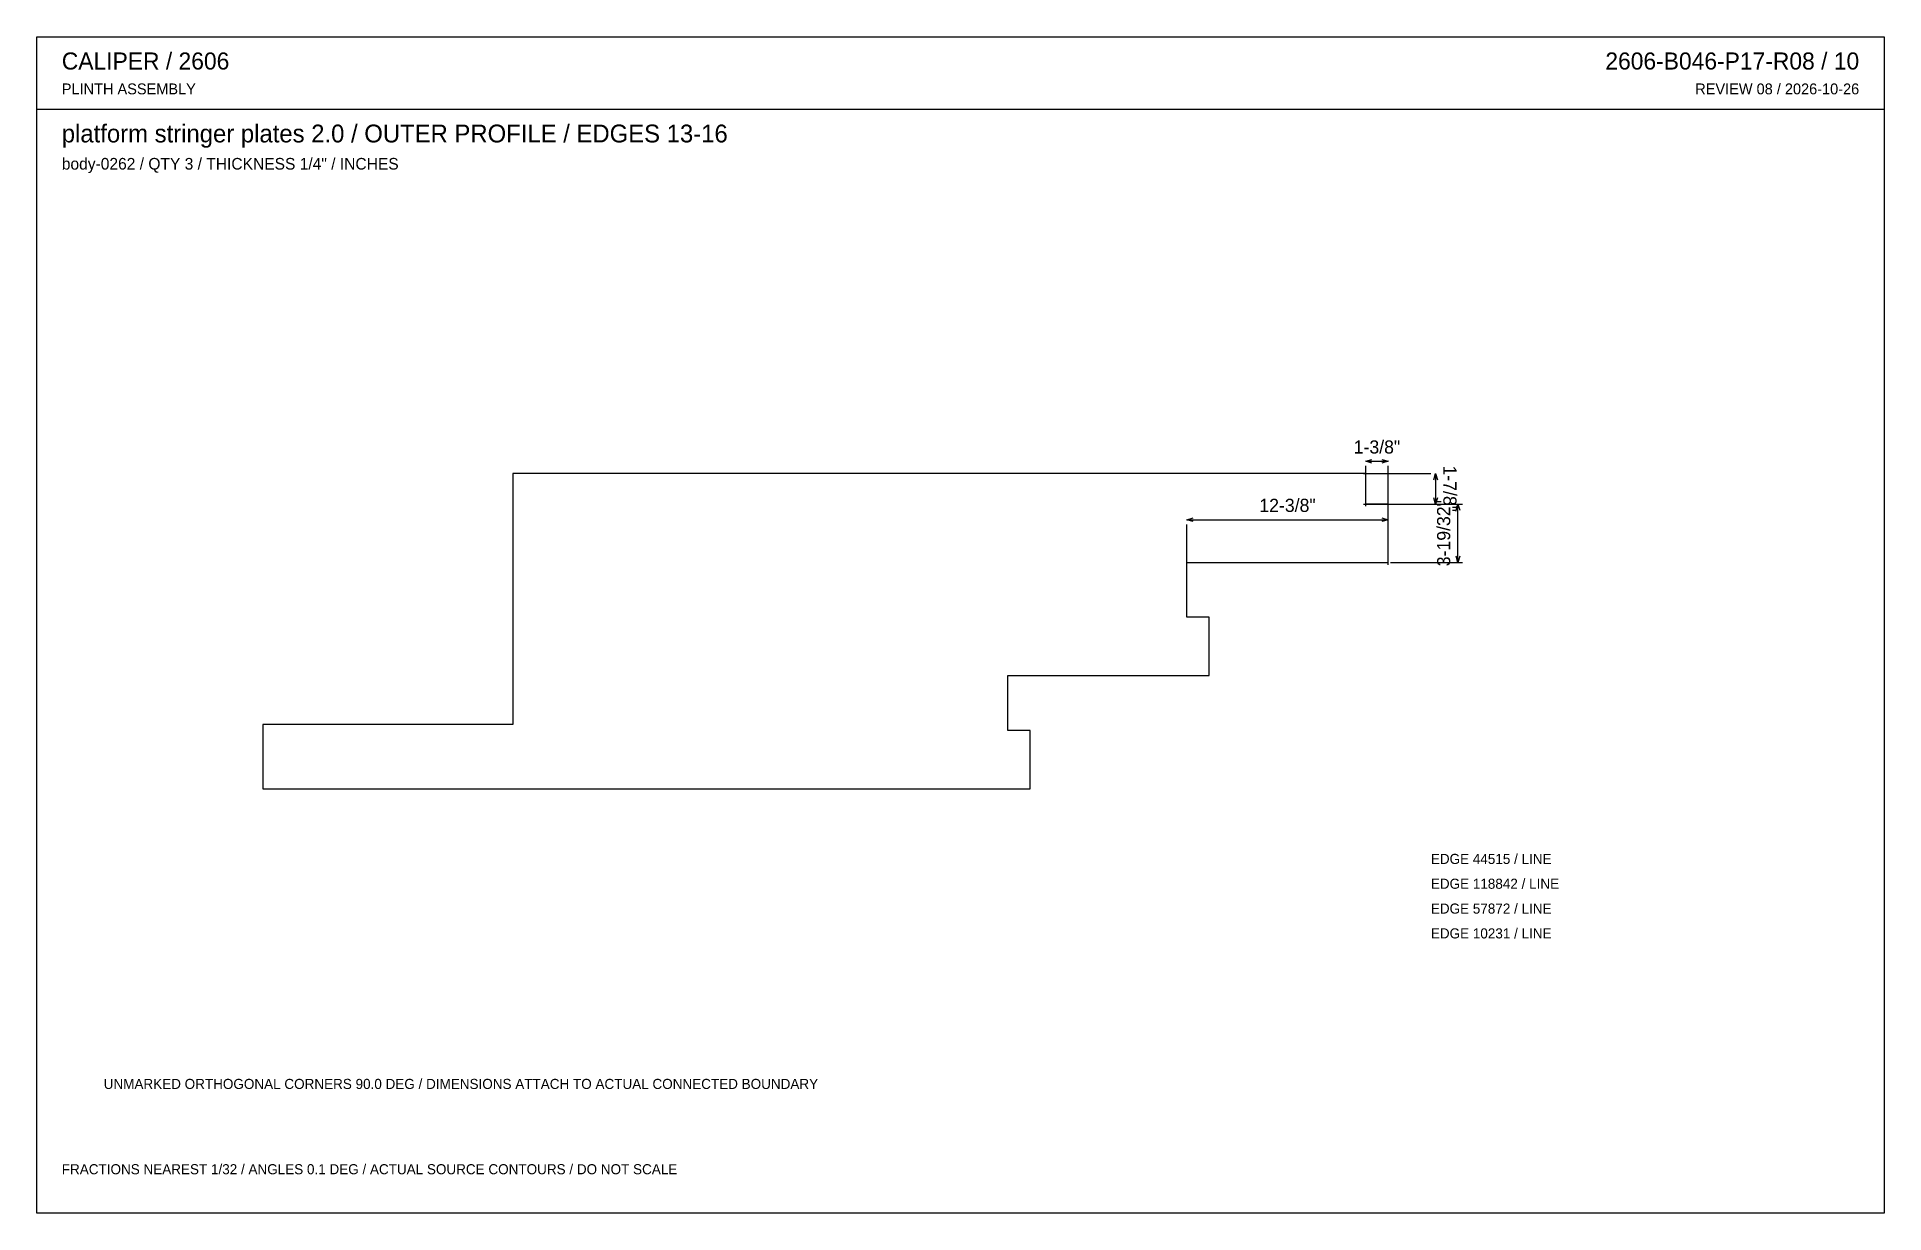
# Model space of a CAD drawing. Header units: inches. Extents: x 0.5 to 33.5, y 0.5 to 21.5.
import ezdxf
from ezdxf.enums import TextEntityAlignment as Align

# ---------------------------------------------------------------- set-up
doc = ezdxf.new("R2010")
doc.units = ezdxf.units.IN
doc.header["$MEASUREMENT"] = 0

msp = doc.modelspace()

# ---------------------------------------------------------------- linework, layer by layer
at = {"layer": 'ANNOTATION'}
for p, q in [((24.253, 13.93), (24.364, 13.965)), ((24.253, 13.93), (24.653, 13.93)), ((24.364, 13.895), (24.253, 13.93)), ((24.542, 13.965), (24.653, 13.93)), ((24.653, 13.93), (24.542, 13.895)), ((24.211, 13.712), (25.419, 13.712)), ((24.253, 13.125), (24.253, 13.847)), ((24.653, 13.125), (24.653, 13.847)), ((25.468, 13.601), (25.503, 13.712)), ((25.503, 13.712), (25.503, 13.166)), ((25.503, 13.712), (25.537, 13.601)), ((25.503, 13.166), (25.468, 13.277)), ((25.537, 13.277), (25.503, 13.166)), ((21.051, 12.885), (21.162, 12.92)), ((24.211, 13.166), (25.419, 13.166)), ((24.542, 12.92), (24.653, 12.885)), ((24.694, 13.166), (25.986, 13.166)), ((25.868, 13.055), (25.903, 13.166)), ((25.903, 12.121), (25.903, 13.166)), ((25.903, 13.166), (25.938, 13.055)), ((21.051, 12.885), (24.653, 12.885)), ((21.162, 12.85), (21.051, 12.885)), ((21.051, 12.079), (21.051, 12.802)), ((24.653, 12.885), (24.542, 12.85)), ((24.653, 12.079), (24.653, 12.802)), ((25.903, 12.121), (25.868, 12.232)), ((25.938, 12.232), (25.903, 12.121)), ((24.694, 12.121), (25.986, 12.121))]:
    msp.add_line(p, q, dxfattribs=at)
at = {"layer": 'OUTLINE'}
for p, q in [((0.472, 21.528), (33.528, 21.528)), ((0.472, 0.472), (0.472, 21.528)), ((33.528, 21.528), (33.528, 0.472)), ((0.472, 20.236), (33.528, 20.236)), ((24.253, 13.712), (8.989, 13.712)), ((8.989, 13.712), (8.989, 9.22)), ((24.253, 13.166), (24.253, 13.712)), ((24.653, 13.166), (24.253, 13.166)), ((24.653, 12.121), (24.653, 13.166)), ((21.051, 11.139), (21.051, 12.121)), ((21.051, 12.121), (24.653, 12.121)), ((21.451, 11.139), (21.051, 11.139)), ((21.451, 10.093), (21.451, 11.139)), ((17.849, 9.111), (17.849, 10.093)), ((17.849, 10.093), (21.451, 10.093)), ((8.989, 9.22), (4.514, 9.22)), ((4.514, 9.22), (4.514, 8.066)), ((18.249, 9.111), (17.849, 9.111)), ((18.249, 8.066), (18.249, 9.111)), ((4.514, 8.066), (18.249, 8.066)), ((33.528, 0.472), (0.472, 0.472))]:
    msp.add_line(p, q, dxfattribs=at)

# ---------------------------------------------------------------- texts
at = {"layer": 'ANNOTATION'}
for s, height, p in [('CALIPER / 2606', 0.30556, (0.917, 20.944)), ('PLINTH ASSEMBLY', 0.19444, (0.917, 20.5)), ('platform stringer plates 2.0 / OUTER PROFILE / EDGES 13-16', 0.31944, (0.917, 19.639)), ('body-0262 / QTY 3 / THICKNESS 1/4" / INCHES', 0.20833, (0.917, 19.153)), ('EDGE 44515 / LINE', 0.18056, (25.417, 6.722)), ('EDGE 118842 / LINE', 0.18056, (25.417, 6.278)), ('EDGE 57872 / LINE', 0.18056, (25.417, 5.833)), ('EDGE 10231 / LINE', 0.18056, (25.417, 5.389)), ('UNMARKED ORTHOGONAL CORNERS 90.0 DEG / DIMENSIONS ATTACH TO ACTUAL CONNECTED BOUNDARY', 0.18056, (1.667, 2.694)), ('FRACTIONS NEAREST 1/32 / ANGLES 0.1 DEG / ACTUAL SOURCE CONTOURS / DO NOT SCALE', 0.18056, (0.917, 1.167))]:
    msp.add_text(s, height=height, dxfattribs=at).set_placement(p)
for s, height, p in [('2606-B046-P17-R08 / 10', 0.30556, (33.083, 20.944)), ('REVIEW 08 / 2026-10-26', 0.19444, (33.083, 20.5))]:
    msp.add_text(s, height=height, dxfattribs=at).set_placement(p, align=Align.RIGHT)
for s, p in [('1-3/8"', (24.453, 14.069)), ('12-3/8"', (22.852, 13.024))]:
    msp.add_text(s, height=0.2361, dxfattribs=at).set_placement(p, align=Align.CENTER)
for s, rotation, p in [('1-7/8"', -90, (25.641, 13.439)), ('3-19/32"', 90, (25.764, 12.644))]:
    msp.add_text(s, height=0.2361, rotation=rotation, dxfattribs=at).set_placement(p, align=Align.CENTER)

doc.saveas('drawing.dxf')
